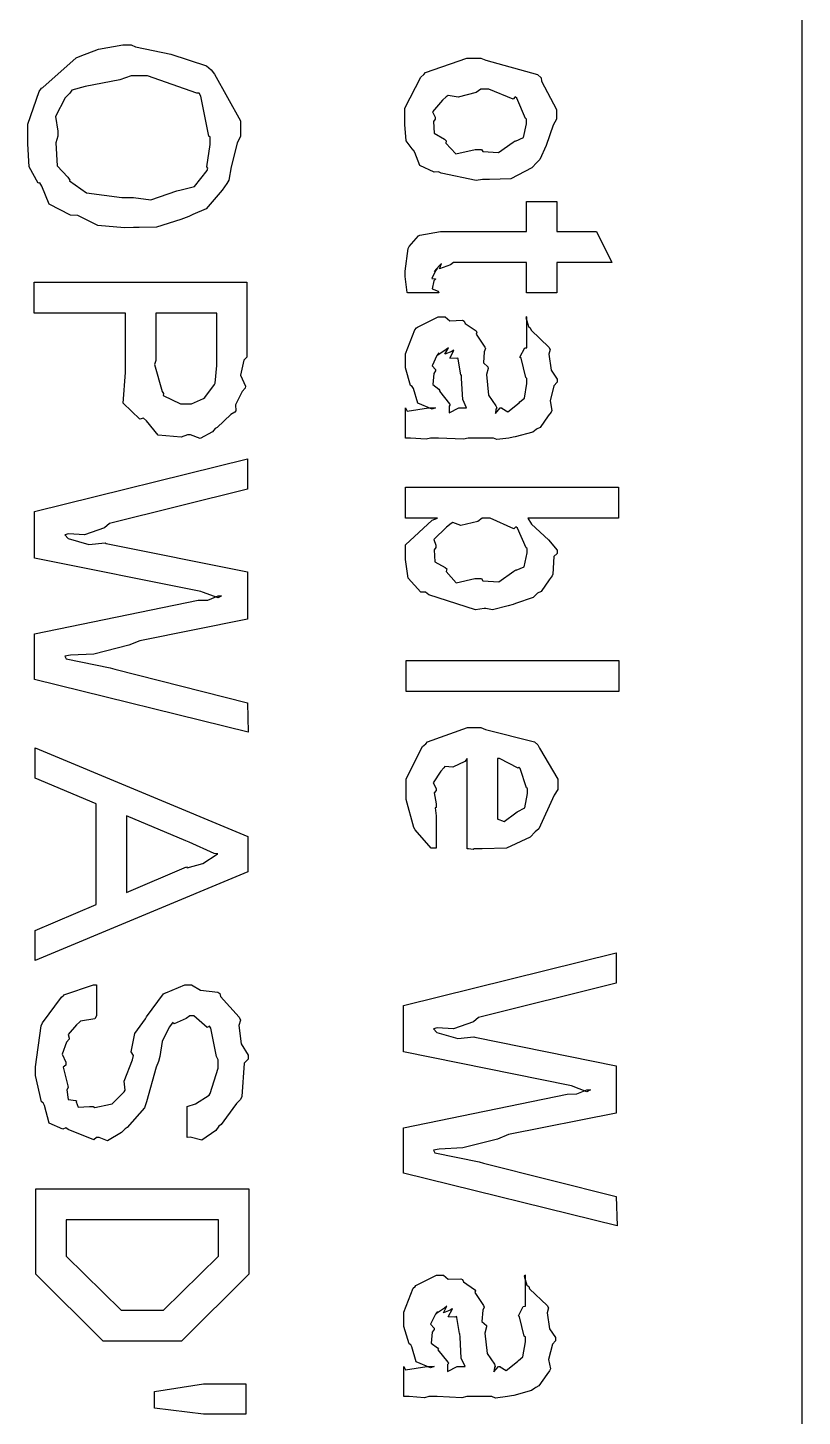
# Model space of a CAD drawing. Extents: x 0.2 to 11.6, y 0.3 to 16.2.
# Drawn here: x 2.9748 to 3.17, y 1.3788 to 1.7287 of the extents above; entities that cross this region are included whole.
import ezdxf

# ---------------------------------------------------------------- set-up
doc = ezdxf.new("R2010")
doc.units = 0
doc.header["$MEASUREMENT"] = 0

msp = doc.modelspace()

# ---------------------------------------------------------------- linework, layer by layer
at = {"color": 0}
for p, q in [((3.16997, 0.528321), (3.16997, 4.18001)), ((2.98703, 1.72114), (2.98807, 1.72157)), ((2.98807, 1.72157), (2.99262, 1.72331)), ((2.98807, 1.72157), (2.98807, 1.72157)), ((2.99262, 1.72331), (2.99881, 1.72439)), ((2.99881, 1.72439), (3.00088, 1.72439)), ((3.00088, 1.72439), (3.00201, 1.7239)), ((3.00088, 1.72439), (3.00088, 1.72439)), ((3.00201, 1.7239), (3.01085, 1.72206)), ((3.01085, 1.72206), (3.01986, 1.71918)), ((2.97863, 1.71365), (2.98703, 1.72114)), ((3.01986, 1.71918), (3.02106, 1.7181)), ((3.02106, 1.7181), (3.02186, 1.71701)), ((3.07508, 1.7175), (3.0855, 1.72108)), ((3.0855, 1.72108), (3.08897, 1.72108)), ((3.08897, 1.72108), (3.09022, 1.7206)), ((3.08897, 1.72108), (3.08897, 1.72108)), ((3.09022, 1.7206), (3.10329, 1.71696)), ((2.99804, 1.71565), (2.98926, 1.71397)), ((3.00088, 1.71658), (2.99804, 1.71565)), ((3.00499, 1.71658), (3.00088, 1.71658)), ((3.00088, 1.71658), (3.00088, 1.71658)), ((3.01742, 1.71229), (3.00499, 1.71658)), ((3.02186, 1.71701), (3.02843, 1.70529)), ((3.06988, 1.7085), (3.07383, 1.71625)), ((3.07383, 1.71625), (3.07465, 1.71696)), ((3.07465, 1.71696), (3.07508, 1.7175)), ((3.10329, 1.71696), (3.10417, 1.7161)), ((3.10417, 1.7161), (3.10428, 1.71528)), ((3.10428, 1.71528), (3.10807, 1.70811)), ((2.97483, 1.70443), (2.97771, 1.71268)), ((2.97771, 1.71268), (2.97831, 1.71354)), ((2.97831, 1.71354), (2.97863, 1.71365)), ((2.98426, 1.7111), (2.98182, 1.70638)), ((2.98546, 1.71224), (2.98426, 1.7111)), ((2.98594, 1.713), (2.98546, 1.71224)), ((2.98926, 1.71397), (2.98594, 1.713)), ((3.01801, 1.71224), (3.01742, 1.71229)), ((3.01844, 1.71149), (3.01801, 1.71224)), ((3.02046, 1.70139), (3.01844, 1.71149)), ((3.08029, 1.71132), (3.07932, 1.7105)), ((3.08078, 1.71164), (3.08029, 1.71132)), ((3.08328, 1.71126), (3.08078, 1.71164)), ((3.08778, 1.71246), (3.08328, 1.71126)), ((3.08897, 1.71328), (3.08778, 1.71246)), ((3.09099, 1.71328), (3.08897, 1.71328)), ((3.08897, 1.71328), (3.08897, 1.71328)), ((3.09717, 1.71078), (3.09099, 1.71328)), ((3.09765, 1.71132), (3.09717, 1.71078)), ((3.09808, 1.711), (3.09765, 1.71132)), ((3.10021, 1.70589), (3.09808, 1.711)), ((3.06988, 1.70568), (3.06988, 1.7085)), ((3.07932, 1.7105), (3.07682, 1.70757)), ((3.07682, 1.70757), (3.07747, 1.70617)), ((3.10807, 1.70811), (3.10807, 1.70568)), ((2.97483, 1.70139), (2.97483, 1.70443)), ((2.98182, 1.70638), (2.98242, 1.70264)), ((3.02843, 1.70529), (3.02843, 1.70139)), ((3.06988, 1.70432), (3.06988, 1.70568)), ((3.07015, 1.70025), (3.06988, 1.70432)), ((3.07747, 1.70568), (3.07704, 1.70508)), ((3.07704, 1.70508), (3.07721, 1.70215)), ((3.07747, 1.70617), (3.07747, 1.70568)), ((3.09972, 1.70107), (3.10047, 1.70454)), ((3.10047, 1.70568), (3.10021, 1.70589)), ((3.10047, 1.70454), (3.10047, 1.70568)), ((3.10721, 1.70415), (3.10547, 1.69906)), ((3.10807, 1.70568), (3.10721, 1.70415)), ((2.97483, 1.69949), (2.97483, 1.70139)), ((2.98242, 1.70139), (2.98188, 1.69971)), ((2.98242, 1.70264), (2.98242, 1.70139)), ((3.02083, 1.70117), (3.02046, 1.70139)), ((3.02083, 1.69933), (3.02083, 1.70117)), ((3.02843, 1.70139), (3.02756, 1.69965)), ((3.07721, 1.70215), (3.07981, 1.70063)), ((3.07981, 1.70063), (3.08029, 1.70025)), ((3.09771, 1.70019), (3.09972, 1.70107)), ((2.97521, 1.69368), (2.97483, 1.69949)), ((2.98188, 1.69971), (2.98221, 1.6939)), ((3.01997, 1.69368), (3.02083, 1.69933)), ((3.02756, 1.69965), (3.02604, 1.69368)), ((3.07194, 1.69786), (3.07015, 1.70025)), ((3.07204, 1.69786), (3.07194, 1.69786)), ((3.07238, 1.69726), (3.07204, 1.69786)), ((3.07362, 1.69401), (3.07238, 1.69726)), ((3.08029, 1.70025), (3.08014, 1.69965)), ((3.08014, 1.69965), (3.08268, 1.697)), ((3.08268, 1.697), (3.08757, 1.69808)), ((3.08757, 1.69808), (3.08919, 1.69808)), ((3.08919, 1.69808), (3.08946, 1.69754)), ((3.08946, 1.69754), (3.09343, 1.69726)), ((3.09343, 1.69726), (3.09717, 1.69993)), ((3.09717, 1.69993), (3.09765, 1.70025)), ((3.09765, 1.70025), (3.09771, 1.70019)), ((3.10547, 1.69906), (3.10389, 1.69553)), ((2.97749, 1.68961), (2.97521, 1.69368)), ((2.98221, 1.6939), (2.98492, 1.69108)), ((3.02018, 1.69336), (3.01997, 1.69368)), ((3.02604, 1.69368), (3.0255, 1.69032)), ((3.07721, 1.69233), (3.07362, 1.69401)), ((3.10183, 1.69347), (3.09657, 1.69065)), ((3.10308, 1.69482), (3.10183, 1.69347)), ((3.10389, 1.69553), (3.10308, 1.69482)), ((2.98492, 1.69108), (2.98546, 1.69032)), ((2.98546, 1.69032), (2.98535, 1.69017)), ((2.98535, 1.69017), (2.98964, 1.68713)), ((3.01687, 1.68875), (3.02007, 1.69276)), ((3.02007, 1.69276), (3.02018, 1.69336)), ((3.0255, 1.69032), (3.02496, 1.68946)), ((3.07835, 1.69244), (3.07721, 1.69233)), ((3.07899, 1.69211), (3.07835, 1.69244)), ((3.08778, 1.69021), (3.07899, 1.69211)), ((3.0894, 1.69049), (3.08778, 1.69021)), ((3.09119, 1.69049), (3.0894, 1.69049)), ((3.09657, 1.69065), (3.09119, 1.69049)), ((2.97786, 1.68967), (2.97749, 1.68961)), ((2.9784, 1.68881), (2.97786, 1.68967)), ((2.98025, 1.68431), (2.9784, 1.68881)), ((2.98964, 1.68713), (2.99854, 1.68599)), ((3.00581, 1.68533), (3.01243, 1.68761)), ((3.01243, 1.68761), (3.01346, 1.68793)), ((3.01346, 1.68793), (3.01687, 1.68875)), ((3.01346, 1.68793), (3.01346, 1.68793)), ((3.02382, 1.68778), (3.01975, 1.68311)), ((3.02496, 1.68946), (3.02382, 1.68778)), ((2.98557, 1.68149), (2.98025, 1.68431)), ((2.99854, 1.68599), (3.00151, 1.68599)), ((3.00151, 1.68599), (3.00151, 1.68599)), ((3.00151, 1.68599), (3.00581, 1.68533)), ((3.01975, 1.68311), (3.01639, 1.68169)), ((3.10053, 1.68494), (3.10813, 1.68496)), ((3.10053, 1.67736), (3.10053, 1.68494)), ((3.10813, 1.68496), (3.10813, 1.67736)), ((2.98742, 1.68143), (2.98557, 1.68149)), ((2.98844, 1.68093), (2.98742, 1.68143)), ((2.99246, 1.67893), (2.98844, 1.68093)), ((3.0134, 1.68039), (3.00726, 1.6785)), ((3.0154, 1.68121), (3.0134, 1.68039)), ((3.01639, 1.68169), (3.0154, 1.68121)), ((2.99924, 1.67828), (2.99246, 1.67893)), ((3.00151, 1.67839), (2.99924, 1.67828)), ((3.00293, 1.67839), (3.00151, 1.67839)), ((3.00726, 1.6785), (3.00293, 1.67839)), ((3.0709, 1.67361), (3.07329, 1.67632)), ((3.07329, 1.67632), (3.07362, 1.67649)), ((3.07362, 1.67649), (3.07883, 1.67736)), ((3.07362, 1.67649), (3.07362, 1.67649)), ((3.07883, 1.67736), (3.08057, 1.67736)), ((3.08057, 1.67736), (3.10053, 1.67736)), ((3.10813, 1.67736), (3.11811, 1.67736)), ((3.11811, 1.67736), (3.12201, 1.66954)), ((3.06993, 1.66738), (3.07064, 1.67312)), ((3.07064, 1.67312), (3.07081, 1.67344)), ((3.07081, 1.67344), (3.0709, 1.67361)), ((3.07861, 1.66797), (3.07904, 1.66933)), ((3.07904, 1.66933), (3.07861, 1.66883)), ((3.08132, 1.669), (3.07861, 1.66797)), ((3.07904, 1.66933), (3.07904, 1.66933)), ((3.08208, 1.66954), (3.08132, 1.669)), ((3.10053, 1.66954), (3.08208, 1.66954)), ((3.10053, 1.66194), (3.10053, 1.66954)), ((3.12201, 1.66954), (3.10813, 1.66954)), ((3.10813, 1.66954), (3.10813, 1.66194)), ((3.06993, 1.66607), (3.06993, 1.66738)), ((3.06993, 1.66738), (3.06993, 1.66738)), ((3.07042, 1.66206), (3.06993, 1.66607)), ((3.07753, 1.66749), (3.07661, 1.66553)), ((3.07661, 1.66553), (3.07753, 1.66547)), ((3.07861, 1.66883), (3.07725, 1.66732)), ((3.07725, 1.66732), (3.07796, 1.66803)), ((3.07796, 1.66803), (3.07753, 1.66749)), ((3.07753, 1.66547), (3.07753, 1.66542)), ((3.07796, 1.66803), (3.07796, 1.66803)), ((2.97646, 1.66461), (3.03006, 1.66461)), ((2.97646, 1.65679), (2.97646, 1.66461)), ((2.97646, 1.66461), (2.97646, 1.66461)), ((3.03006, 1.66461), (3.03006, 1.64572)), ((3.07058, 1.66194), (3.07042, 1.66206)), ((3.0784, 1.66194), (3.07058, 1.66194)), ((3.07715, 1.66493), (3.07676, 1.66293)), ((3.07676, 1.66293), (3.07824, 1.66233)), ((3.07753, 1.66542), (3.07715, 1.66493)), ((3.07824, 1.66233), (3.0784, 1.66194)), ((3.0784, 1.66194), (3.0784, 1.66194)), ((3.10813, 1.66194), (3.10053, 1.66194)), ((2.99946, 1.65679), (2.97646, 1.65679)), ((2.99946, 1.64442), (2.99946, 1.65679)), ((3.00706, 1.65679), (3.00706, 1.64486)), ((3.02246, 1.65679), (3.00706, 1.65679)), ((3.00706, 1.65679), (3.00706, 1.65679)), ((3.02246, 1.64507), (3.02246, 1.65679)), ((3.07303, 1.65332), (3.07824, 1.65593)), ((3.07824, 1.65593), (3.07997, 1.65593)), ((3.07997, 1.65593), (3.07997, 1.65593)), ((3.07997, 1.65593), (3.08117, 1.65489)), ((3.08117, 1.65489), (3.08436, 1.65506)), ((3.08436, 1.65506), (3.08475, 1.65483)), ((3.10058, 1.65593), (3.10032, 1.65571)), ((3.10032, 1.65571), (3.10097, 1.65343)), ((3.10058, 1.64811), (3.10058, 1.65593)), ((3.06999, 1.6466), (3.07232, 1.65261)), ((3.07232, 1.65261), (3.07281, 1.6531)), ((3.07281, 1.6531), (3.07303, 1.65332)), ((3.08475, 1.65483), (3.08501, 1.65424)), ((3.08501, 1.65424), (3.08778, 1.65235)), ((3.08778, 1.65235), (3.088, 1.65201)), ((3.088, 1.65201), (3.08783, 1.65153)), ((3.08783, 1.65153), (3.09, 1.64828)), ((3.10097, 1.65343), (3.10146, 1.6531)), ((3.10146, 1.6531), (3.10167, 1.6525)), ((3.10167, 1.6525), (3.10613, 1.64828)), ((3.07992, 1.64649), (3.08083, 1.64811)), ((3.08083, 1.64811), (3.08024, 1.64762)), ((3.08083, 1.64811), (3.08083, 1.64811)), ((3.09, 1.64828), (3.09017, 1.6479)), ((3.09885, 1.64572), (3.10004, 1.64806)), ((3.10004, 1.64806), (3.10058, 1.64811)), ((3.10613, 1.64828), (3.10644, 1.64768)), ((3.00706, 1.64486), (3.00678, 1.64388)), ((3.02246, 1.64361), (3.02246, 1.64507)), ((3.02924, 1.64501), (3.02843, 1.64117)), ((3.03006, 1.64572), (3.02924, 1.64501)), ((3.06999, 1.64442), (3.06999, 1.6466)), ((3.0779, 1.64611), (3.07671, 1.64356)), ((3.07844, 1.64681), (3.0779, 1.64611)), ((3.08024, 1.64762), (3.07818, 1.64626)), ((3.07818, 1.64626), (3.07844, 1.64681)), ((3.07844, 1.64681), (3.07844, 1.64681)), ((3.08165, 1.64714), (3.07992, 1.64649)), ((3.08117, 1.64546), (3.08219, 1.6474)), ((3.08279, 1.64535), (3.08117, 1.64546)), ((3.08214, 1.64746), (3.08165, 1.64714)), ((3.08219, 1.6474), (3.08214, 1.64746)), ((3.08322, 1.64551), (3.08279, 1.64535)), ((3.08328, 1.64529), (3.08322, 1.64551)), ((3.08399, 1.64122), (3.08328, 1.64529)), ((3.08985, 1.64708), (3.08963, 1.64426)), ((3.09017, 1.6479), (3.08985, 1.64708)), ((3.09912, 1.64546), (3.09885, 1.64572)), ((3.09885, 1.64572), (3.09885, 1.64572)), ((3.10032, 1.64057), (3.09912, 1.64546)), ((3.10644, 1.64768), (3.10613, 1.64649)), ((3.10613, 1.64649), (3.10667, 1.64242)), ((2.99886, 1.63411), (2.99946, 1.64187)), ((2.99946, 1.64187), (2.99946, 1.64442)), ((3.00678, 1.64388), (3.00868, 1.63704)), ((3.02203, 1.63921), (3.02246, 1.64361)), ((3.02843, 1.64117), (3.02968, 1.6384)), ((3.06999, 1.64301), (3.06999, 1.64442)), ((3.07129, 1.63861), (3.06999, 1.64301)), ((3.07671, 1.64356), (3.07758, 1.64258)), ((3.07715, 1.6416), (3.07688, 1.63883)), ((3.07758, 1.64225), (3.07715, 1.6416)), ((3.07758, 1.64258), (3.07758, 1.64225)), ((3.0841, 1.64117), (3.08399, 1.64122)), ((3.08415, 1.64031), (3.0841, 1.64117)), ((3.08963, 1.64426), (3.09076, 1.64328)), ((3.09082, 1.6429), (3.09039, 1.64133)), ((3.09039, 1.64133), (3.09093, 1.63618)), ((3.09076, 1.64328), (3.09082, 1.6429)), ((3.10667, 1.64242), (3.10818, 1.64019)), ((3.01942, 1.63553), (3.02192, 1.63883)), ((3.02192, 1.63883), (3.02203, 1.63921)), ((3.02203, 1.63921), (3.02203, 1.63921)), ((3.02962, 1.63792), (3.02881, 1.63704)), ((3.02968, 1.6384), (3.02962, 1.63792)), ((3.07172, 1.63835), (3.07129, 1.63861)), ((3.072, 1.63786), (3.07172, 1.63835)), ((3.07308, 1.63411), (3.072, 1.63786)), ((3.07688, 1.63883), (3.07844, 1.63764)), ((3.07844, 1.63764), (3.07867, 1.63726)), ((3.08442, 1.63504), (3.08415, 1.64031)), ((3.09999, 1.63536), (3.10058, 1.63911)), ((3.10058, 1.64031), (3.10032, 1.64057)), ((3.10058, 1.63911), (3.10058, 1.64031)), ((3.10742, 1.63851), (3.10644, 1.63471)), ((3.10818, 1.63943), (3.10742, 1.63851)), ((3.10818, 1.64019), (3.10818, 1.63943)), ((3.00304, 1.6301), (2.99886, 1.63411)), ((3.00868, 1.63704), (3.009, 1.63661)), ((3.009, 1.63661), (3.00896, 1.63607)), ((3.00896, 1.63607), (3.01335, 1.634)), ((3.01335, 1.634), (3.01486, 1.634)), ((3.01486, 1.634), (3.01486, 1.634)), ((3.01486, 1.634), (3.01606, 1.634)), ((3.01606, 1.634), (3.0191, 1.63531)), ((3.0191, 1.63531), (3.01942, 1.63553)), ((3.01942, 1.63553), (3.01942, 1.63553)), ((3.02881, 1.63704), (3.02718, 1.63368)), ((3.07671, 1.6326), (3.07308, 1.63411)), ((3.07867, 1.63726), (3.07856, 1.63715)), ((3.07856, 1.63715), (3.08106, 1.634)), ((3.08106, 1.634), (3.08128, 1.63379)), ((3.08539, 1.63292), (3.08442, 1.63504)), ((3.09093, 1.63618), (3.09278, 1.63346)), ((3.09576, 1.63194), (3.09864, 1.63422)), ((3.09864, 1.63422), (3.09885, 1.63444)), ((3.09885, 1.63444), (3.09999, 1.63536)), ((3.09885, 1.63444), (3.09885, 1.63444)), ((3.10644, 1.63471), (3.10688, 1.63232)), ((3.02599, 1.63129), (3.02257, 1.62799)), ((3.02701, 1.63183), (3.02599, 1.63129)), ((3.02724, 1.63217), (3.02701, 1.63183)), ((3.02718, 1.63368), (3.02724, 1.63217)), ((3.06999, 1.62532), (3.06999, 1.63292)), ((3.06999, 1.63292), (3.07042, 1.63211)), ((3.07042, 1.63211), (3.07579, 1.63292)), ((3.07579, 1.63292), (3.07758, 1.63292)), ((3.07758, 1.63292), (3.07671, 1.6326)), ((3.07758, 1.63292), (3.07758, 1.63292)), ((3.08128, 1.63379), (3.081, 1.6334)), ((3.081, 1.6334), (3.081, 1.63167)), ((3.081, 1.63167), (3.08344, 1.63292)), ((3.08344, 1.63292), (3.08431, 1.63292)), ((3.08431, 1.63292), (3.08539, 1.63292)), ((3.08539, 1.63292), (3.08539, 1.63292)), ((3.08539, 1.63292), (3.08539, 1.63292)), ((3.09267, 1.63157), (3.09386, 1.63292)), ((3.09278, 1.63265), (3.09267, 1.63157)), ((3.09278, 1.63346), (3.09299, 1.63292)), ((3.09299, 1.63292), (3.09278, 1.63265)), ((3.09386, 1.63292), (3.09429, 1.63292)), ((3.09429, 1.63292), (3.09424, 1.63286)), ((3.09424, 1.63286), (3.09576, 1.63194)), ((3.10596, 1.63092), (3.10394, 1.62804)), ((3.10667, 1.63183), (3.10596, 1.63092)), ((3.10688, 1.63232), (3.10667, 1.63183)), ((3.00401, 1.63032), (3.00304, 1.6301)), ((3.00478, 1.62967), (3.00401, 1.63032)), ((3.00765, 1.62608), (3.00478, 1.62967)), ((3.02203, 1.62771), (3.02138, 1.6269)), ((3.02257, 1.62799), (3.02203, 1.62771)), ((3.10297, 1.6275), (3.10211, 1.62685)), ((3.10319, 1.62765), (3.10297, 1.6275)), ((3.10394, 1.62804), (3.10319, 1.62765)), ((3.01346, 1.6256), (3.00765, 1.62608)), ((3.01508, 1.62619), (3.01346, 1.6256)), ((3.01585, 1.62619), (3.01508, 1.62619)), ((3.01824, 1.62522), (3.01585, 1.62619)), ((3.02138, 1.6269), (3.01824, 1.62522)), ((3.07129, 1.62532), (3.06999, 1.62532)), ((3.07519, 1.62506), (3.07129, 1.62532)), ((3.07628, 1.62532), (3.07519, 1.62506)), ((3.07835, 1.62532), (3.07628, 1.62532)), ((3.08458, 1.62506), (3.07835, 1.62532)), ((3.08583, 1.62532), (3.08458, 1.62506)), ((3.0919, 1.62532), (3.08583, 1.62532)), ((3.09218, 1.62532), (3.0919, 1.62532)), ((3.09304, 1.62494), (3.09218, 1.62532)), ((3.09608, 1.62533), (3.09304, 1.62494)), ((3.09711, 1.62554), (3.09608, 1.62533)), ((3.09765, 1.62565), (3.09711, 1.62554)), ((3.10211, 1.62685), (3.09765, 1.62565)), ((2.97656, 1.60682), (3.03017, 1.62007)), ((3.03017, 1.62007), (3.03017, 1.61247)), ((3.07004, 1.60514), (3.07004, 1.61296)), ((3.07004, 1.61296), (3.12364, 1.61296)), ((3.12364, 1.61296), (3.12364, 1.60514)), ((3.03017, 1.61247), (2.99544, 1.60379)), ((2.97656, 1.59511), (2.97656, 1.60682)), ((2.97656, 1.60682), (2.97656, 1.60682)), ((2.99419, 1.60271), (2.98915, 1.60092)), ((2.99544, 1.60379), (2.99419, 1.60271)), ((3.07807, 1.60514), (3.07004, 1.60514)), ((3.07004, 1.60514), (3.07004, 1.60514)), ((3.07004, 1.59847), (3.07671, 1.60465)), ((3.07671, 1.60465), (3.07807, 1.60514)), ((3.08035, 1.60292), (3.07715, 1.59978)), ((3.08154, 1.60385), (3.08035, 1.60292)), ((3.08192, 1.60406), (3.08154, 1.60385)), ((3.08399, 1.60331), (3.08192, 1.60406)), ((3.08826, 1.60433), (3.08399, 1.60331)), ((3.08936, 1.60514), (3.08826, 1.60433)), ((3.09131, 1.60514), (3.08936, 1.60514)), ((3.08936, 1.60514), (3.08936, 1.60514)), ((3.09733, 1.60249), (3.09131, 1.60514)), ((3.09782, 1.60297), (3.09733, 1.60249)), ((3.09825, 1.60265), (3.09782, 1.60297)), ((3.10038, 1.59771), (3.09825, 1.60265)), ((3.12364, 1.60514), (3.10086, 1.60514)), ((3.10086, 1.60514), (3.10178, 1.60362)), ((3.10178, 1.60362), (3.10601, 1.59967)), ((2.98508, 1.60118), (2.98415, 1.60097)), ((2.98415, 1.60097), (2.98497, 1.59999)), ((2.98497, 1.59999), (2.99024, 1.59853)), ((2.98915, 1.60092), (2.98508, 1.60118)), ((3.07715, 1.59978), (3.07764, 1.59831)), ((3.10601, 1.59967), (3.10824, 1.59711)), ((2.99024, 1.59853), (2.99431, 1.5989)), ((2.99431, 1.5989), (2.99457, 1.59879)), ((2.99457, 1.59879), (3.03017, 1.59164)), ((3.07004, 1.59625), (3.07004, 1.59847)), ((3.07004, 1.59472), (3.07004, 1.59625)), ((3.07764, 1.59776), (3.07721, 1.59717)), ((3.07721, 1.59717), (3.07736, 1.59418)), ((3.07764, 1.59831), (3.07764, 1.59776)), ((3.09987, 1.59293), (3.10064, 1.5964)), ((3.10064, 1.59754), (3.10038, 1.59771)), ((3.10064, 1.5964), (3.10064, 1.59754)), ((3.10736, 1.59549), (3.10715, 1.59104)), ((3.10824, 1.59625), (3.10736, 1.59549)), ((3.10824, 1.59711), (3.10824, 1.59625)), ((3.01844, 1.58664), (2.97656, 1.59511)), ((3.07064, 1.59006), (3.07004, 1.59472)), ((3.07736, 1.59418), (3.07997, 1.59272)), ((3.07997, 1.59272), (3.08046, 1.59235)), ((3.08046, 1.59235), (3.08029, 1.59169)), ((3.09733, 1.59179), (3.09782, 1.59213)), ((3.09782, 1.59213), (3.09787, 1.59207)), ((3.09787, 1.59207), (3.09987, 1.59293)), ((3.03017, 1.59164), (3.03017, 1.57969)), ((3.07389, 1.58653), (3.07064, 1.59006)), ((3.08029, 1.59169), (3.08279, 1.58888)), ((3.08279, 1.58888), (3.08751, 1.58996)), ((3.08751, 1.58996), (3.08914, 1.58996)), ((3.08914, 1.58996), (3.08946, 1.58936)), ((3.08946, 1.58936), (3.09353, 1.58914)), ((3.09353, 1.58914), (3.09733, 1.59179)), ((3.10622, 1.58963), (3.10417, 1.58664)), ((3.10693, 1.5906), (3.10622, 1.58963)), ((3.10715, 1.59104), (3.10693, 1.5906)), ((3.01887, 1.58653), (3.01844, 1.58664)), ((3.02279, 1.58507), (3.01887, 1.58653)), ((3.02024, 1.58453), (3.02279, 1.58556)), ((3.02279, 1.58556), (3.02365, 1.58556)), ((3.02365, 1.58556), (3.02279, 1.58507)), ((3.07503, 1.58649), (3.07389, 1.58653)), ((3.0759, 1.58583), (3.07503, 1.58649)), ((3.08767, 1.58208), (3.0759, 1.58583)), ((3.10215, 1.58518), (3.09771, 1.58361)), ((3.10303, 1.58604), (3.10215, 1.58518)), ((3.10325, 1.58626), (3.10303, 1.58604)), ((3.10417, 1.58664), (3.10325, 1.58626)), ((2.97656, 1.57601), (3.01779, 1.58447)), ((3.01779, 1.58447), (3.02024, 1.58453)), ((3.01779, 1.58447), (3.01779, 1.58447)), ((3.08979, 1.58236), (3.08767, 1.58208)), ((3.09028, 1.58236), (3.08979, 1.58236)), ((3.0919, 1.58208), (3.09028, 1.58236)), ((3.09586, 1.58306), (3.0919, 1.58208)), ((3.09717, 1.58344), (3.09586, 1.58306)), ((3.09771, 1.58361), (3.09717, 1.58344)), ((3.03017, 1.57969), (3.00304, 1.57428)), ((2.97656, 1.56451), (2.97656, 1.57601)), ((3.00028, 1.57314), (2.99149, 1.5709)), ((3.00304, 1.57428), (3.00028, 1.57314)), ((2.98557, 1.57064), (2.98415, 1.57036)), ((2.98415, 1.57036), (2.98449, 1.56967)), ((2.98449, 1.56967), (2.99561, 1.56743)), ((2.99149, 1.5709), (2.98557, 1.57064)), ((3.07015, 1.56928), (3.12375, 1.56928)), ((3.07015, 1.56147), (3.07015, 1.56928)), ((3.07015, 1.56928), (3.07015, 1.56928)), ((3.12375, 1.56928), (3.12375, 1.56147)), ((3.03037, 1.55126), (2.97656, 1.56451)), ((2.99561, 1.56743), (2.99675, 1.56711)), ((2.99675, 1.56711), (3.03017, 1.55865)), ((3.12375, 1.56147), (3.07015, 1.56147)), ((3.03017, 1.55865), (3.03037, 1.55126)), ((3.07551, 1.54883), (3.08561, 1.5524)), ((3.08561, 1.5524), (3.08903, 1.5524)), ((3.08903, 1.5524), (3.09017, 1.55192)), ((3.09017, 1.55192), (3.10249, 1.54883)), ((2.97667, 1.54725), (3.03028, 1.5249)), ((2.97667, 1.53965), (2.97667, 1.54725)), ((2.97667, 1.54725), (2.97667, 1.54725)), ((3.07015, 1.5395), (3.07428, 1.54758)), ((3.07428, 1.54758), (3.07514, 1.54829)), ((3.07514, 1.54829), (3.07551, 1.54883)), ((3.10249, 1.54883), (3.10335, 1.54807)), ((3.10335, 1.54807), (3.10374, 1.54719)), ((3.10374, 1.54719), (3.10835, 1.53939)), ((3.08496, 1.54383), (3.08192, 1.54238)), ((3.08556, 1.5446), (3.08496, 1.54383)), ((3.08556, 1.52181), (3.08556, 1.5446)), ((3.09315, 1.5446), (3.09315, 1.5294)), ((3.09369, 1.5446), (3.09315, 1.5446)), ((3.09315, 1.5446), (3.09315, 1.5446)), ((3.09836, 1.54215), (3.09369, 1.5446)), ((2.99208, 1.53315), (2.97667, 1.53965)), ((3.07015, 1.53657), (3.07015, 1.5395)), ((3.07889, 1.54139), (3.07699, 1.53842)), ((3.07969, 1.54221), (3.07889, 1.54139)), ((3.07992, 1.54254), (3.07969, 1.54221)), ((3.08192, 1.54238), (3.07992, 1.54254)), ((3.09858, 1.54243), (3.09836, 1.54215)), ((3.0989, 1.5421), (3.09858, 1.54243)), ((3.10047, 1.53717), (3.0989, 1.5421)), ((3.07015, 1.53424), (3.07015, 1.53657)), ((3.07699, 1.53842), (3.07775, 1.53706)), ((3.07775, 1.53657), (3.07721, 1.53592)), ((3.07775, 1.53706), (3.07775, 1.53657)), ((3.10075, 1.537), (3.10047, 1.53717)), ((3.10075, 1.53581), (3.10075, 1.537)), ((3.10835, 1.53678), (3.10747, 1.53532)), ((3.10835, 1.53939), (3.10835, 1.53678)), ((2.99208, 1.50776), (2.99208, 1.53315)), ((3.0721, 1.52724), (3.07015, 1.53424)), ((3.07721, 1.53592), (3.07775, 1.53315)), ((3.07775, 1.53315), (3.07775, 1.53222)), ((3.10004, 1.53213), (3.10075, 1.53581)), ((3.10747, 1.53532), (3.10363, 1.52686)), ((2.99968, 1.53011), (2.99968, 1.51079)), ((3.01465, 1.52382), (2.99968, 1.53011)), ((2.99968, 1.53011), (2.99968, 1.53011)), ((3.07775, 1.53222), (3.07747, 1.53213)), ((3.07747, 1.53213), (3.07775, 1.53011)), ((3.07775, 1.53011), (3.07775, 1.5294)), ((3.07775, 1.5294), (3.07775, 1.52203)), ((3.07775, 1.5294), (3.07775, 1.5294)), ((3.09315, 1.5294), (3.0931, 1.52935)), ((3.0931, 1.52935), (3.09483, 1.52869)), ((3.09483, 1.52869), (3.09782, 1.53093)), ((3.09782, 1.53093), (3.09814, 1.53114)), ((3.09814, 1.53114), (3.10004, 1.53213)), ((3.09814, 1.53114), (3.09814, 1.53114)), ((3.07243, 1.52658), (3.0721, 1.52724)), ((3.0721, 1.52724), (3.0721, 1.52724)), ((3.0765, 1.52197), (3.07243, 1.52658)), ((3.10271, 1.52615), (3.1014, 1.52479)), ((3.10363, 1.52686), (3.10271, 1.52615)), ((3.01546, 1.5235), (3.01465, 1.52382)), ((3.02181, 1.52067), (3.01546, 1.5235)), ((3.03028, 1.5249), (3.03028, 1.516)), ((3.07775, 1.52203), (3.0765, 1.52197)), ((3.1014, 1.52479), (3.09549, 1.52197)), ((3.01893, 1.51813), (3.02251, 1.52051)), ((3.02268, 1.52056), (3.02181, 1.52067)), ((3.02251, 1.52051), (3.02268, 1.52056)), ((3.08589, 1.52181), (3.08556, 1.52181)), ((3.08703, 1.52165), (3.08589, 1.52181)), ((3.08729, 1.52181), (3.08703, 1.52165)), ((3.08931, 1.52181), (3.08729, 1.52181)), ((3.09549, 1.52197), (3.08931, 1.52181)), ((3.03028, 1.516), (2.97667, 1.49365)), ((2.99968, 1.51079), (3.01486, 1.51731)), ((3.01486, 1.51731), (3.01497, 1.51704)), ((3.01497, 1.51704), (3.01893, 1.51813)), ((2.97667, 1.50125), (2.99208, 1.50776)), ((2.97667, 1.49365), (2.97667, 1.50125)), ((3.0695, 1.48236), (3.1231, 1.49561)), ((3.1231, 1.49561), (3.1231, 1.48801)), ((2.98394, 1.48503), (2.99143, 1.48753)), ((2.99143, 1.48753), (2.99218, 1.48753)), ((2.99218, 1.48753), (2.99218, 1.47971)), ((2.99218, 1.48753), (2.99218, 1.48753)), ((3.0096, 1.48557), (3.01443, 1.48753)), ((3.01443, 1.48753), (3.01606, 1.48753)), ((3.01606, 1.48753), (3.01606, 1.48753)), ((3.01606, 1.48753), (3.01833, 1.48622)), ((3.1231, 1.48801), (3.08838, 1.47933)), ((2.97851, 1.47797), (2.98335, 1.48449)), ((2.98335, 1.48449), (2.98394, 1.48492)), ((2.98394, 1.48492), (2.98394, 1.48503)), ((3.00478, 1.4795), (3.00906, 1.48525)), ((3.00906, 1.48525), (3.00954, 1.48557)), ((3.00954, 1.48557), (3.0096, 1.48557)), ((3.01833, 1.48622), (3.02268, 1.48574)), ((3.02268, 1.48574), (3.02322, 1.48535)), ((3.02322, 1.48535), (3.02339, 1.48465)), ((3.02339, 1.48465), (3.0281, 1.47939)), ((3.0695, 1.47065), (3.0695, 1.48236)), ((3.0695, 1.48236), (3.0695, 1.48236)), ((2.97678, 1.4669), (2.97819, 1.47721)), ((2.97819, 1.47721), (2.97851, 1.47797)), ((2.97851, 1.47797), (2.97851, 1.47797)), ((2.98708, 1.47749), (2.98503, 1.47504)), ((2.98785, 1.47819), (2.98708, 1.47749)), ((2.98813, 1.4784), (2.98785, 1.47819)), ((2.99175, 1.479), (2.98813, 1.4784)), ((2.99218, 1.47971), (2.99175, 1.479)), ((3.00179, 1.47526), (3.0045, 1.479)), ((3.0045, 1.479), (3.00478, 1.4795)), ((3.00478, 1.4795), (3.00478, 1.4795)), ((3.01047, 1.47689), (3.00868, 1.47325)), ((3.01129, 1.47797), (3.01047, 1.47689)), ((3.01172, 1.47776), (3.01128, 1.47803)), ((3.01128, 1.47803), (3.01129, 1.47797)), ((3.01475, 1.47911), (3.01172, 1.47776)), ((3.01563, 1.47971), (3.01475, 1.47911)), ((3.01671, 1.47971), (3.01563, 1.47971)), ((3.02007, 1.47678), (3.01671, 1.47971)), ((3.02061, 1.47711), (3.02007, 1.47678)), ((3.02094, 1.47667), (3.02061, 1.47711)), ((3.0224, 1.46951), (3.02094, 1.47667)), ((3.02843, 1.47862), (3.028, 1.47732)), ((3.028, 1.47732), (3.0286, 1.47265)), ((3.0281, 1.47939), (3.02843, 1.47862)), ((3.07801, 1.47672), (3.0771, 1.47651)), ((3.0771, 1.47651), (3.0779, 1.47553)), ((3.08208, 1.47646), (3.07801, 1.47672)), ((3.08712, 1.47825), (3.08208, 1.47646)), ((3.08838, 1.47933), (3.08712, 1.47825)), ((2.9846, 1.4731), (2.9835, 1.47006)), ((2.98524, 1.47385), (2.9846, 1.4731)), ((2.98503, 1.47504), (2.98529, 1.47413)), ((2.98529, 1.47413), (2.98524, 1.47385)), ((3.00086, 1.47065), (3.00179, 1.47526)), ((3.00868, 1.47325), (3.00808, 1.46946)), ((3.0779, 1.47553), (3.08317, 1.47407)), ((3.08317, 1.47407), (3.08724, 1.47444)), ((3.08724, 1.47444), (3.08751, 1.47433)), ((3.08751, 1.47433), (3.1231, 1.46718)), ((2.9835, 1.47006), (2.98438, 1.46804)), ((3.00151, 1.46972), (3.00086, 1.47065)), ((3.00125, 1.46864), (3.00151, 1.46972)), ((3.02279, 1.46864), (3.0224, 1.46951)), ((3.0286, 1.47265), (3.03037, 1.46983)), ((3.03037, 1.46983), (3.03037, 1.46886)), ((3.11139, 1.46218), (3.0695, 1.47065)), ((2.97678, 1.46474), (2.97678, 1.4669)), ((2.97678, 1.4669), (2.97678, 1.4669)), ((2.98438, 1.46735), (2.98378, 1.46685)), ((2.98378, 1.46685), (2.98492, 1.46213)), ((2.98438, 1.46804), (2.98438, 1.46735)), ((2.99908, 1.46328), (3.00125, 1.46864)), ((3.00722, 1.46685), (3.00478, 1.45807)), ((3.00781, 1.46821), (3.00722, 1.46685)), ((3.00808, 1.46946), (3.00781, 1.46821)), ((3.02083, 1.46018), (3.02279, 1.46653)), ((3.02279, 1.46653), (3.02279, 1.46864)), ((3.02935, 1.46778), (3.02875, 1.45942)), ((3.03037, 1.46886), (3.02935, 1.46778)), ((3.1231, 1.46718), (3.1231, 1.45524)), ((2.97825, 1.45811), (2.97678, 1.46474)), ((2.99935, 1.46104), (2.99908, 1.46328)), ((2.98503, 1.46169), (2.98469, 1.4611)), ((2.98469, 1.4611), (2.98497, 1.45867)), ((2.98492, 1.46213), (2.98503, 1.46169)), ((2.9961, 1.45757), (2.99912, 1.46056)), ((2.99912, 1.46056), (2.99935, 1.46104)), ((2.99935, 1.46104), (2.99935, 1.46104)), ((3.01708, 1.45757), (3.02051, 1.45975)), ((3.02051, 1.45975), (3.02083, 1.46018)), ((3.02083, 1.46018), (3.02083, 1.46018)), ((3.02875, 1.45942), (3.02843, 1.45867)), ((3.0695, 1.45156), (3.11074, 1.46001)), ((3.11074, 1.46001), (3.11317, 1.46007)), ((3.11074, 1.46001), (3.11074, 1.46001)), ((3.11182, 1.46208), (3.11139, 1.46218)), ((3.11572, 1.46061), (3.11182, 1.46208)), ((3.11317, 1.46007), (3.11572, 1.4611)), ((3.11572, 1.4611), (3.1166, 1.4611)), ((3.1166, 1.4611), (3.11572, 1.46061)), ((2.97874, 1.45779), (2.97825, 1.45811)), ((2.97906, 1.45714), (2.97874, 1.45779)), ((2.98025, 1.45269), (2.97906, 1.45714)), ((2.98497, 1.45867), (2.98697, 1.45844)), ((2.98697, 1.45844), (2.98719, 1.45822)), ((2.98719, 1.45822), (2.98703, 1.45811)), ((2.98703, 1.45811), (2.98753, 1.45671)), ((2.98753, 1.45671), (2.99035, 1.45693)), ((2.99035, 1.45693), (2.99132, 1.45693)), ((2.99132, 1.45693), (2.99169, 1.45665)), ((2.99169, 1.45665), (2.99571, 1.45747)), ((2.99571, 1.45747), (2.9961, 1.45757)), ((2.9961, 1.45757), (2.9961, 1.45757)), ((3.00424, 1.45654), (2.99989, 1.45161)), ((3.00456, 1.45757), (3.00424, 1.45654)), ((3.00478, 1.45807), (3.00456, 1.45757)), ((3.01497, 1.45693), (3.01708, 1.45757)), ((3.01497, 1.44911), (3.01497, 1.45693)), ((3.01497, 1.45693), (3.01497, 1.45693)), ((3.02746, 1.45768), (3.0249, 1.45421)), ((3.02843, 1.45867), (3.02746, 1.45768)), ((2.98367, 1.45117), (2.98025, 1.45269)), ((3.02354, 1.45236), (3.023, 1.45193)), ((3.0249, 1.45421), (3.02354, 1.45236)), ((3.1231, 1.45524), (3.09597, 1.44982)), ((2.98438, 1.4515), (2.98367, 1.45117)), ((2.98497, 1.45113), (2.98438, 1.4515)), ((2.99149, 1.44846), (2.98497, 1.45113)), ((2.99218, 1.44911), (2.99149, 1.44846)), ((2.99283, 1.44911), (2.99218, 1.44911)), ((2.9949, 1.44825), (2.99283, 1.44911)), ((2.99843, 1.45036), (2.9949, 1.44825)), ((2.99935, 1.45128), (2.99843, 1.45036)), ((2.99989, 1.45161), (2.99935, 1.45128)), ((3.01574, 1.44917), (3.01497, 1.44911)), ((3.01867, 1.4484), (3.01574, 1.44917)), ((3.02225, 1.45085), (3.01867, 1.4484)), ((3.023, 1.45193), (3.02225, 1.45085)), ((3.0695, 1.44006), (3.0695, 1.45156)), ((3.09321, 1.44868), (3.08442, 1.44646)), ((3.09597, 1.44982), (3.09321, 1.44868)), ((3.0785, 1.44618), (3.0771, 1.4459)), ((3.0771, 1.4459), (3.07742, 1.44521)), ((3.07742, 1.44521), (3.08854, 1.44297)), ((3.08442, 1.44646), (3.0785, 1.44618)), ((3.08854, 1.44297), (3.08968, 1.44265)), ((3.08968, 1.44265), (3.1231, 1.43419)), ((3.12332, 1.42681), (3.0695, 1.44006)), ((2.97689, 1.43614), (3.03049, 1.43614)), ((2.97689, 1.41943), (2.97689, 1.43614)), ((2.97689, 1.43614), (2.97689, 1.43614)), ((3.03049, 1.43614), (3.03049, 1.42008)), ((3.1231, 1.43419), (3.12332, 1.42681)), ((2.98449, 1.42833), (2.98449, 1.41965)), ((3.02289, 1.42833), (2.98449, 1.42833)), ((2.98449, 1.42833), (2.98449, 1.42833)), ((3.02289, 1.41986), (3.02289, 1.42833)), ((2.97689, 1.41465), (2.97689, 1.41943)), ((2.98449, 1.41965), (2.98449, 1.41922)), ((2.98449, 1.41922), (2.99837, 1.40554)), ((3.009, 1.40554), (3.02289, 1.41922)), ((3.02289, 1.41922), (3.02289, 1.41986)), ((3.03049, 1.42008), (3.03049, 1.41465)), ((2.99382, 1.39774), (2.97689, 1.41465)), ((3.03049, 1.41465), (3.01357, 1.39774)), ((3.07264, 1.41178), (3.07785, 1.41439)), ((3.07785, 1.41439), (3.07958, 1.41439)), ((3.07958, 1.41439), (3.07958, 1.41439)), ((3.07958, 1.41439), (3.08078, 1.41336)), ((3.10021, 1.41439), (3.09993, 1.41417)), ((3.09993, 1.41417), (3.10058, 1.41189)), ((3.10021, 1.40657), (3.10021, 1.41439)), ((3.06961, 1.40506), (3.07194, 1.41108)), ((3.07194, 1.41108), (3.07243, 1.41157)), ((3.07243, 1.41157), (3.07264, 1.41178)), ((3.08078, 1.41336), (3.08399, 1.41351)), ((3.08399, 1.41351), (3.08436, 1.41331)), ((3.08436, 1.41331), (3.08464, 1.41271)), ((3.08464, 1.41271), (3.0874, 1.41081)), ((3.0874, 1.41081), (3.08763, 1.41049)), ((3.08763, 1.41049), (3.08746, 1.40999)), ((3.10058, 1.41189), (3.10107, 1.41157)), ((3.10107, 1.41157), (3.10129, 1.41097)), ((3.10129, 1.41097), (3.10574, 1.40674)), ((3.07954, 1.40494), (3.08046, 1.40657)), ((3.08046, 1.40657), (3.07986, 1.40608)), ((3.08046, 1.40657), (3.08046, 1.40657)), ((3.08746, 1.40999), (3.08963, 1.40674)), ((3.08963, 1.40674), (3.08979, 1.40636)), ((3.09847, 1.40419), (3.09967, 1.40653)), ((3.09967, 1.40653), (3.10021, 1.40657)), ((3.10574, 1.40674), (3.10607, 1.40614)), ((2.99837, 1.40554), (3.00401, 1.40554)), ((3.00401, 1.40554), (3.009, 1.40554)), ((3.06961, 1.40289), (3.06961, 1.40506)), ((3.07753, 1.40457), (3.07633, 1.40201)), ((3.07807, 1.40528), (3.07753, 1.40457)), ((3.07986, 1.40608), (3.07781, 1.40474)), ((3.07781, 1.40474), (3.07807, 1.40528)), ((3.07807, 1.40528), (3.07807, 1.40528)), ((3.08128, 1.4056), (3.07954, 1.40494)), ((3.08078, 1.40392), (3.08182, 1.40588)), ((3.08242, 1.40381), (3.08078, 1.40392)), ((3.08176, 1.40592), (3.08128, 1.4056)), ((3.08182, 1.40588), (3.08176, 1.40592)), ((3.08285, 1.40397), (3.08242, 1.40381)), ((3.0829, 1.40375), (3.08285, 1.40397)), ((3.08361, 1.39968), (3.0829, 1.40375)), ((3.08946, 1.40554), (3.08925, 1.40272)), ((3.08979, 1.40636), (3.08946, 1.40554)), ((3.09874, 1.40392), (3.09847, 1.40419)), ((3.09847, 1.40419), (3.09847, 1.40419)), ((3.09993, 1.39903), (3.09874, 1.40392)), ((3.10607, 1.40614), (3.10574, 1.40494)), ((3.10574, 1.40494), (3.10628, 1.40087)), ((3.06961, 1.40147), (3.06961, 1.40289)), ((3.0709, 1.39708), (3.06961, 1.40147)), ((3.07633, 1.40201), (3.07721, 1.40104)), ((3.07676, 1.40007), (3.0765, 1.39729)), ((3.07721, 1.40072), (3.07676, 1.40007)), ((3.07721, 1.40104), (3.07721, 1.40072)), ((3.08371, 1.39963), (3.08361, 1.39968)), ((3.08376, 1.39876), (3.08371, 1.39963)), ((3.08925, 1.40272), (3.09039, 1.40175)), ((3.09044, 1.40136), (3.09, 1.39979)), ((3.09, 1.39979), (3.09056, 1.39464)), ((3.09039, 1.40175), (3.09044, 1.40136)), ((3.10628, 1.40087), (3.10781, 1.39865)), ((3.00401, 1.39774), (2.99382, 1.39774)), ((3.01357, 1.39774), (3.00401, 1.39774)), ((3.07135, 1.39681), (3.0709, 1.39708)), ((3.07161, 1.39632), (3.07135, 1.39681)), ((3.07269, 1.39258), (3.07161, 1.39632)), ((3.0765, 1.39729), (3.07807, 1.39611)), ((3.07807, 1.39611), (3.07829, 1.39572)), ((3.08404, 1.3935), (3.08376, 1.39876)), ((3.09961, 1.39382), (3.10021, 1.39757)), ((3.10021, 1.39876), (3.09993, 1.39903)), ((3.10021, 1.39757), (3.10021, 1.39876)), ((3.10704, 1.39697), (3.10607, 1.39317)), ((3.10781, 1.39789), (3.10704, 1.39697)), ((3.10781, 1.39865), (3.10781, 1.39789)), ((3.07633, 1.39106), (3.07269, 1.39258)), ((3.07829, 1.39572), (3.07818, 1.39561)), ((3.07818, 1.39561), (3.08068, 1.39247)), ((3.08501, 1.39139), (3.08404, 1.3935)), ((3.09056, 1.39464), (3.09239, 1.39193)), ((3.09538, 1.3904), (3.09825, 1.39268)), ((3.09825, 1.39268), (3.09847, 1.3929)), ((3.09847, 1.3929), (3.09961, 1.39382)), ((3.09847, 1.3929), (3.09847, 1.3929)), ((3.10607, 1.39317), (3.1065, 1.39079)), ((3.06961, 1.38379), (3.06961, 1.39139)), ((3.06961, 1.39139), (3.07004, 1.39057)), ((3.07004, 1.39057), (3.07542, 1.39139)), ((3.07542, 1.39139), (3.07721, 1.39139)), ((3.07721, 1.39139), (3.07633, 1.39106)), ((3.07721, 1.39139), (3.07721, 1.39139)), ((3.08089, 1.39225), (3.08062, 1.39187)), ((3.08062, 1.39187), (3.08062, 1.39014)), ((3.08062, 1.39014), (3.08306, 1.39139)), ((3.08068, 1.39247), (3.08089, 1.39225)), ((3.08306, 1.39139), (3.08393, 1.39139)), ((3.08393, 1.39139), (3.08501, 1.39139)), ((3.08501, 1.39139), (3.08501, 1.39139)), ((3.08501, 1.39139), (3.08501, 1.39139)), ((3.09229, 1.39003), (3.09347, 1.39139)), ((3.09239, 1.39111), (3.09229, 1.39003)), ((3.09239, 1.39193), (3.09261, 1.39139)), ((3.09261, 1.39139), (3.09239, 1.39111)), ((3.09347, 1.39139), (3.09392, 1.39139)), ((3.09392, 1.39139), (3.09386, 1.39133)), ((3.09386, 1.39133), (3.09538, 1.3904)), ((3.10558, 1.38938), (3.10357, 1.3865)), ((3.10628, 1.39029), (3.10558, 1.38938)), ((3.1065, 1.39079), (3.10628, 1.39029)), ((3.00678, 1.38504), (3.01915, 1.38699)), ((3.01915, 1.38699), (3.02979, 1.38699)), ((3.02979, 1.38699), (3.02979, 1.37939)), ((3.1026, 1.38596), (3.10172, 1.38531)), ((3.10281, 1.38612), (3.1026, 1.38596)), ((3.10357, 1.3865), (3.10281, 1.38612)), ((3.00678, 1.38091), (3.00678, 1.38504)), ((3.00678, 1.38504), (3.00678, 1.38504)), ((3.0709, 1.38379), (3.06961, 1.38379)), ((3.07482, 1.38352), (3.0709, 1.38379)), ((3.0759, 1.38379), (3.07482, 1.38352)), ((3.07796, 1.38379), (3.0759, 1.38379)), ((3.08421, 1.38352), (3.07796, 1.38379)), ((3.08544, 1.38379), (3.08421, 1.38352)), ((3.09153, 1.38379), (3.08544, 1.38379)), ((3.09179, 1.38379), (3.09153, 1.38379)), ((3.09267, 1.38341), (3.09179, 1.38379)), ((3.09571, 1.38379), (3.09267, 1.38341)), ((3.09674, 1.384), (3.09571, 1.38379)), ((3.09728, 1.38411), (3.09674, 1.384)), ((3.10172, 1.38531), (3.09728, 1.38411)), ((3.01915, 1.37939), (3.00678, 1.38091)), ((3.02979, 1.37939), (3.01915, 1.37939))]:
    msp.add_line(p, q, dxfattribs=at)

doc.saveas('drawing.dxf')
